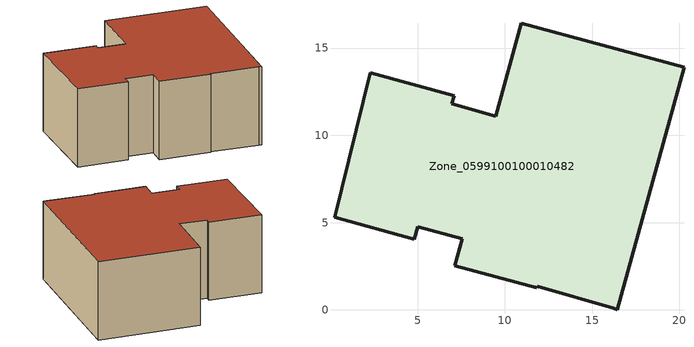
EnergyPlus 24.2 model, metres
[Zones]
Zone_0599100100010482
 floor ground (C_G): 20.26,13.9 16.45,0 16.23,0.09 11.85,1.35 11.82,1.26 7.13,2.53 7.56,4.07 5.02,4.77 4.82,4.06 0.24,5.32 2.3,13.58 7.09,12.26 6.97,11.82 9.48,11.1 10.95,16.43 z0
 wall outside (C_F): 6.97,11.82 7.09,12.26 2.3,13.58 0.24,5.32 4.82,4.06 5.02,4.77 7.56,4.07 7.13,2.53 11.82,1.26 11.85,1.35 16.23,0.09 16.45,0 20.26,13.9 10.95,16.43 9.48,11.1 6.97,11.82 z0:7.56
 roof outside (C_R): 16.45,0 20.26,13.9 10.95,16.43 9.48,11.1 6.97,11.82 7.09,12.26 2.3,13.58 0.24,5.32 4.82,4.06 5.02,4.77 7.56,4.07 7.13,2.53 11.82,1.26 11.85,1.35 16.23,0.09 z7.56
[BUILDING]
Pand.0599100100010482: North Axis=0; Terrain=City; Loads Convergence Tolerance Value=0.04; Temperature Convergence Tolerance Value=0.4; Solar Distribution=FullExterior; Maximum Number of Warmup Days=25; Minimum Number of Warmup Days=1
[Site:Location]
Rotterdam.The.Hague.AP_ZH_NLD Design_Conditions: Latitude=51.96; Longitude=4.45; Time Zone=1; Elevation=-4.5
[SITE:GROUNDTEMPERATURE:BUILDINGSURFACE]
18, 18, 18, 18, 18, 18, 18, 18, 18, 18, 18, 18
[MATERIAL] Thermal Absorptance=0.9; Solar Absorptance=0.7; Visible Absorptance=0.7
Name | Roughness | Thickness | Conductivity | Density | Specific Heat
G.D.2015-2018 | MediumSmooth | 0.15 | 0.0428571 | 540 | 1210
F.D.2015-2018 | Rough | 0.3 | 0.0666667 | 1920 | 840
R.D.2015-2018 | MediumRough | 0.2 | 0.0333333 | 1500 | 1000
[CONSTRUCTION]
C_G: G.D.2015-2018
C_F: F.D.2015-2018
C_R: R.D.2015-2018
[ZONE]
Zone_0599100100010482: Type=1; Multiplier=1; Ceiling Height=Autocalculate; Volume=Autocalculate; Floor Area=autocalculate; Part of Total Floor Area=Yes
[ZONEINFILTRATION:DESIGNFLOWRATE]
Infil_Zone_0599100100010482: Zone or ZoneList or Space or SpaceList=Zone_0599100100010482; Schedule=AlwaysOn; Design Flow Rate Calculation Method=Flow/Area; Flow Rate per Floor Area=0.0021; Constant Term Coefficient=1; Temperature Term Coefficient=0; Velocity Term Coefficient=0; Velocity Squared Term Coefficient=0
[HVACTEMPLATE:ZONE:IDEALLOADSAIRSYSTEM]
Zone_0599100100010482: Maximum Heating Supply Air Temperature=50; Minimum Cooling Supply Air Temperature=13; Maximum Heating Supply Air Humidity Ratio=0.0156; Minimum Cooling Supply Air Humidity Ratio=0.0077; Heating Limit=NoLimit; Cooling Limit=NoLimit; Dehumidification Control Type=ConstantSensibleHeatRatio; Cooling Sensible Heat Ratio=0.7; Dehumidification Setpoint=60; Humidification Control Type=None; Humidification Setpoint=30; Outdoor Air Method=None; Outdoor Air Flow Rate per Person=0.00944; Outdoor Air Flow Rate per Zone Floor Area=0; Outdoor Air Flow Rate per Zone=0; Demand Controlled Ventilation Type=None; Outdoor Air Economizer Type=NoEconomizer; Heat Recovery Type=None; Sensible Heat Recovery Effectiveness=0.7; Latent Heat Recovery Effectiveness=0.65
[ZONECONTROL:THERMOSTAT]
ThermostatControl_Zone_0599100100010482: Zone or ZoneList=Zone_0599100100010482; Control Type Schedule=DualSetpointControlType; Control 1=Thermostat_Zone_0599100100010482; Temperature Difference Between Cutout And Setpoint=0
[THERMOSTATSETPOINT:DUALSETPOINT]
Thermostat_Zone_0599100100010482: Heating Setpoint Temperature Schedule=HeatingSetpoint_Zone_0599100100010482; Cooling Setpoint Temperature Schedule=CoolingSetpoint_Zone_0599100100010482
[SCHEDULE:COMPACT]
HeatingSetpoint_Zone_0599100100010482: Through: 12/31, For: AllDays, Until: 24:00, 21
CoolingSetpoint_Zone_0599100100010482: Through: 12/31, For: AllDays, Until: 24:00, 24
DualSetpointControlType: Through: 12/31, For: AllDays, Until: 24:00, 4
AlwaysOn: Through: 12/31, For: AllDays, Until: 24:00, 1
